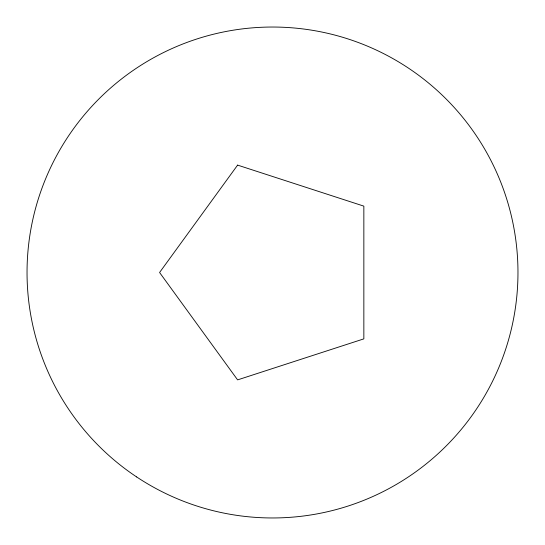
<?xml version="1.0" encoding="UTF-8"?>
<svg xmlns="http://www.w3.org/2000/svg" width="545" height="545" viewBox="0 0 545 545"><rect width="100%" height="100%" fill="white"/><g stroke="black" fill="none" stroke-linecap="round" stroke-linejoin="round"><path stroke-width="0.82" d="M237.606 165.115L159.583 272.5L237.606 379.885L363.849 338.867L363.849 206.133L237.606 165.115M136.659 476.95A245.468 245.468 0 0 0 517.484 287.91A245.468 245.468 0 0 0 163.357 52.633A245.468 245.468 0 0 0 136.659 476.95"/></g></svg>
